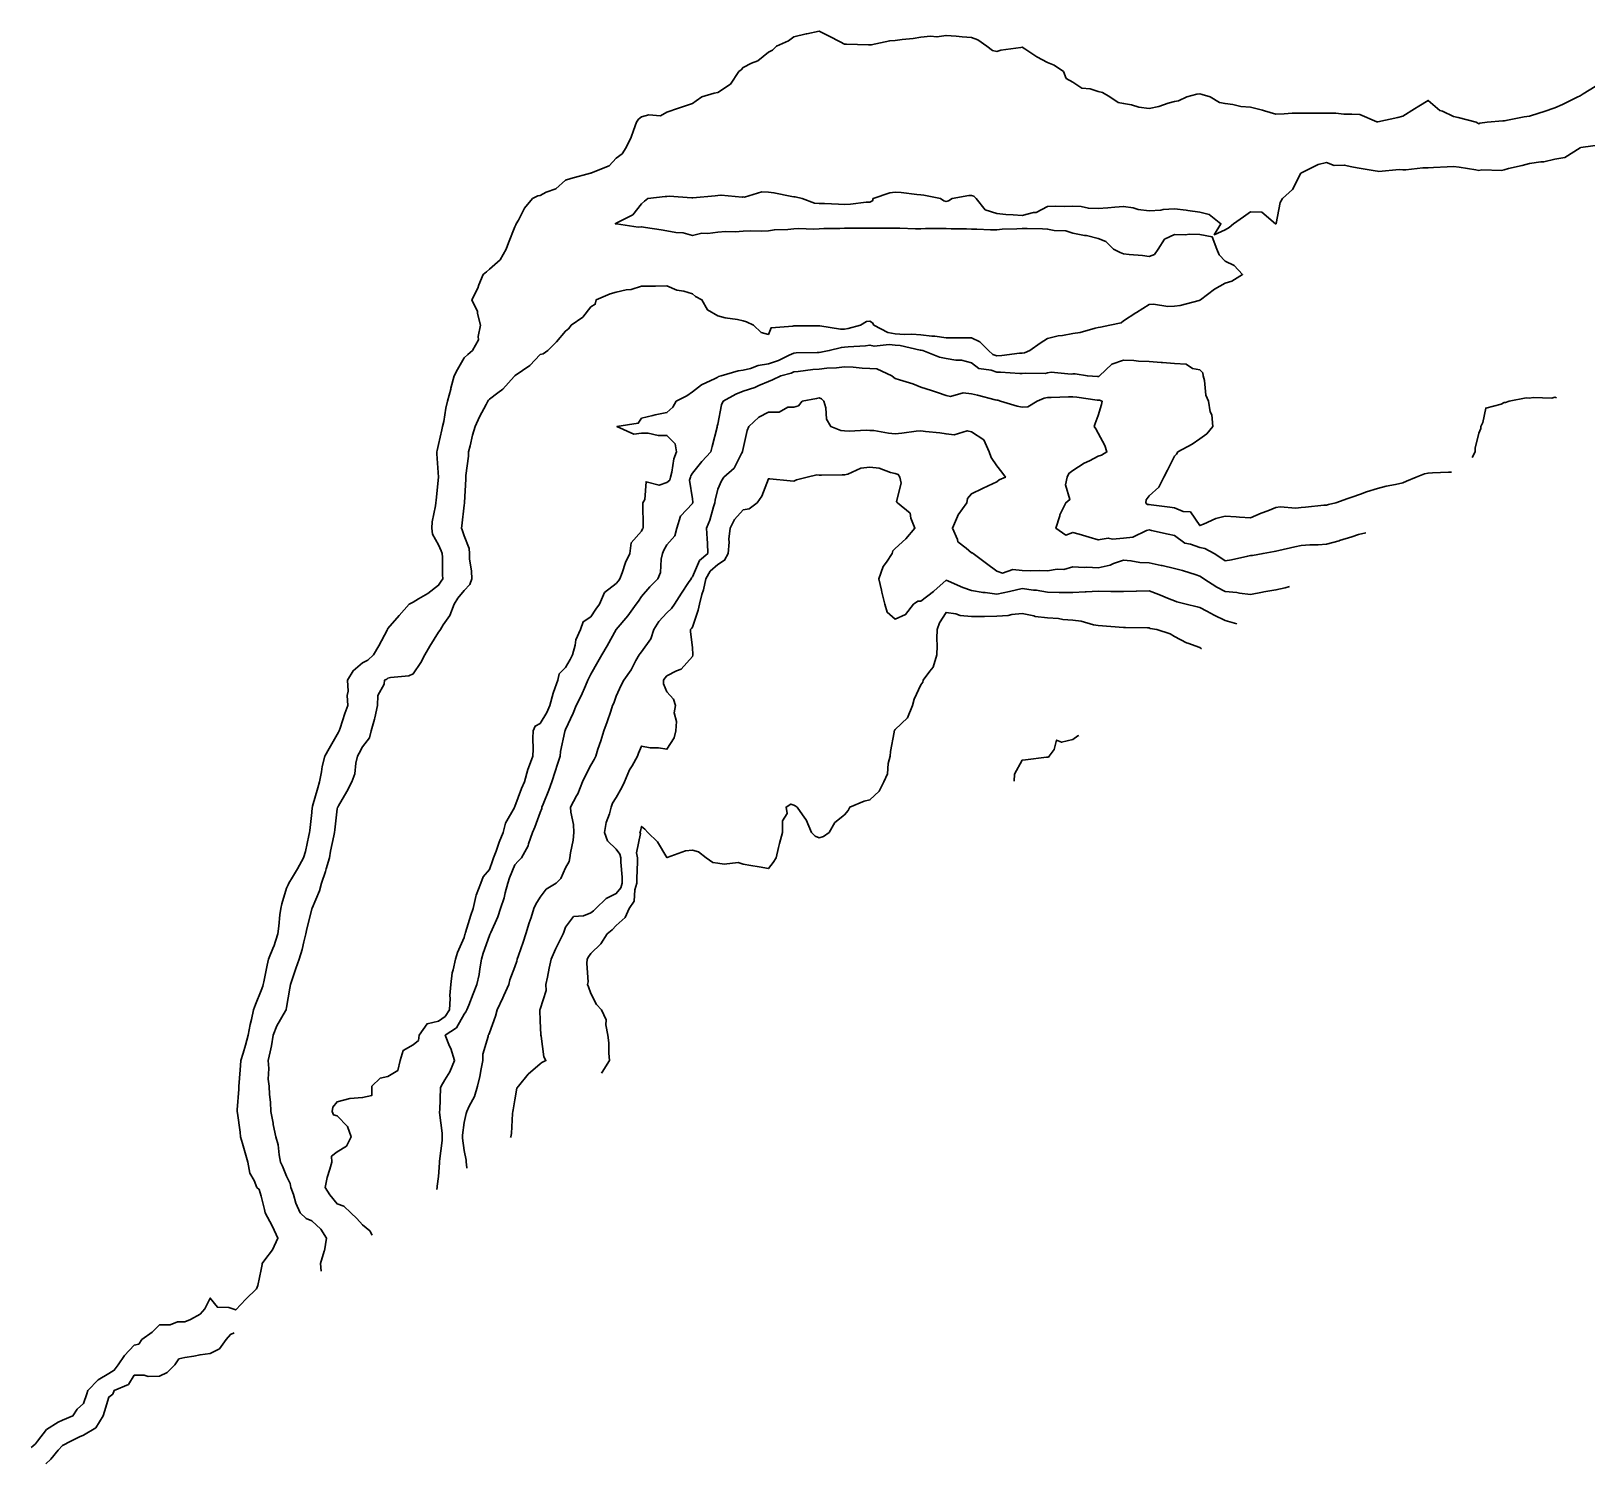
# Model space of a CAD drawing. Header units: inches. Extents: x 864705 to 864824, y 1182389 to 1182480.
# Drawn here: x 864704.6 to 864766, y 1182388.7 to 1182445.2 of the extents above; entities that cross this region are included whole.
import ezdxf

# ---------------------------------------------------------------- set-up
doc = ezdxf.new("R2010")
doc.units = ezdxf.units.IN
doc.header["$MEASUREMENT"] = 0
doc.layers.add('Curvas', color=126, linetype='Continuous', lineweight=30, true_color=0x008f5d)

msp = doc.modelspace()

# ---------------------------------------------------------------- linework, layer by layer
at = {"layer": 'Curvas'}
for points, elevation in [([(864766.301, 1182443.01), (864765.829, 1182442.715), (864765.712, 1182442.642), (864765.683, 1182442.628), (864765.617, 1182442.598), (864765.011, 1182442.3), (864764.712, 1182442.164), (864764.284, 1182442.027), (864764.074, 1182441.96), (864763.712, 1182441.845), (864763.504, 1182441.807), (864762.778, 1182441.664), (864762.712, 1182441.652), (864762.661, 1182441.65), (864762.04, 1182441.598), (864761.748, 1182441.563), (864761.712, 1182441.54), (864761.672, 1182441.558), (864761.603, 1182441.598), (864760.896, 1182441.782), (864760.712, 1182441.83), (864760.276, 1182442.035), (864760.18, 1182442.066), (864759.712, 1182442.458), (864759.341, 1182442.228), (864759.182, 1182442.129), (864758.712, 1182441.833), (864758.522, 1182441.788), (864757.733, 1182441.619), (864757.712, 1182441.615), (864757.695, 1182441.616), (864757.02, 1182441.906), (864756.712, 1182441.916), (864756.39, 1182441.921), (864756.073, 1182441.959), (864755.712, 1182441.963), (864755.349, 1182441.962), (864755.076, 1182441.963), (864754.712, 1182441.961), (864754.35, 1182441.961), (864754.039, 1182441.925), (864753.712, 1182441.924), (864753.258, 1182442.053), (864753.19, 1182442.076), (864752.712, 1182442.19), (864752.336, 1182442.222), (864752.01, 1182442.301), (864751.712, 1182442.335), (864751.496, 1182442.383), (864751.124, 1182442.598), (864750.811, 1182442.697), (864750.712, 1182442.721), (864750.601, 1182442.71), (864750.201, 1182442.598), (864749.869, 1182442.442), (864749.712, 1182442.419), (864749.468, 1182442.355), (864749.096, 1182442.215), (864748.712, 1182442.14), (864748.312, 1182442.198), (864748.027, 1182442.283), (864747.712, 1182442.343), (864747.496, 1182442.382), (864747.171, 1182442.598), (864746.884, 1182442.77), (864746.712, 1182442.81), (864746.398, 1182442.912), (864746.06, 1182442.946), (864745.712, 1182443.173), (864745.44, 1182443.326), (864745.336, 1182443.598), (864744.968, 1182443.854), (864744.712, 1182443.958), (864744.293, 1182444.179), (864743.823, 1182444.488), (864743.712, 1182444.557), (864743.659, 1182444.545), (864742.876, 1182444.435), (864742.712, 1182444.392), (864742.537, 1182444.423), (864742.318, 1182444.598), (864741.959, 1182444.846), (864741.712, 1182444.941), (864741.342, 1182444.969), (864741.112, 1182444.998), (864740.712, 1182445.025), (864740.35, 1182444.961), (864740.103, 1182444.989), (864739.712, 1182444.948), (864739.41, 1182444.901), (864738.977, 1182444.863), (864738.712, 1182444.826), (864738.496, 1182444.814), (864737.765, 1182444.651), (864737.712, 1182444.647), (864737.661, 1182444.65), (864736.791, 1182444.677), (864736.712, 1182444.683), (864736.542, 1182444.769), (864736.101, 1182444.987), (864735.712, 1182445.193), (864735.221, 1182445.089), (864735.196, 1182445.082), (864734.712, 1182444.963), (864734.498, 1182444.813), (864734.033, 1182444.598), (864733.865, 1182444.445), (864733.712, 1182444.358), (864733.287, 1182444.024), (864733.04, 1182443.926), (864732.712, 1182443.761), (864732.642, 1182443.669), (864732.54, 1182443.598), (864732.21, 1182443.101), (864731.712, 1182442.769), (864731.569, 1182442.742), (864731.088, 1182442.598), (864730.864, 1182442.447), (864730.712, 1182442.343), (864730.318, 1182442.204), (864730.161, 1182442.15), (864729.712, 1182441.991), (864729.459, 1182441.851), (864729, 1182441.887), (864728.712, 1182441.819), (864728.592, 1182441.719), (864728.517, 1182441.598), (864728.391, 1182441.277), (864728.302, 1182441.009), (864728.105, 1182440.598), (864727.951, 1182440.36), (864727.712, 1182440.188), (864727.434, 1182439.877), (864726.738, 1182439.598), (864726.719, 1182439.591), (864726.712, 1182439.589), (864726.7, 1182439.586), (864725.929, 1182439.382), (864725.712, 1182439.321), (864725.335, 1182438.976), (864724.952, 1182438.838), (864724.712, 1182438.717), (864724.619, 1182438.692), (864724.412, 1182438.598), (864724.101, 1182438.21), (864723.855, 1182437.741), (864723.771, 1182437.598), (864723.758, 1182437.553), (864723.712, 1182437.479), (864723.469, 1182436.841), (864723.377, 1182436.598), (864723.134, 1182436.177), (864722.712, 1182435.811), (864722.604, 1182435.707), (864722.464, 1182435.598), (864722.295, 1182435.182), (864722.253, 1182435.058), (864722.025, 1182434.598), (864722.246, 1182434.132), (864722.249, 1182434.062), (864722.367, 1182433.598), (864722.27, 1182433.156), (864722.288, 1182433.023), (864722.041, 1182432.598), (864721.868, 1182432.443), (864721.712, 1182432.315), (864721.461, 1182431.849), (864721.322, 1182431.598), (864721.198, 1182431.113), (864721.188, 1182431.074), (864721.064, 1182430.598), (864720.991, 1182430.319), (864720.913, 1182429.799), (864720.869, 1182429.598), (864720.843, 1182429.468), (864720.712, 1182428.888), (864720.654, 1182428.657), (864720.639, 1182428.598), (864720.64, 1182428.526), (864720.712, 1182427.598), (864720.609, 1182426.702), (864720.602, 1182426.598), (864720.593, 1182426.479), (864720.463, 1182425.848), (864720.449, 1182425.598), (864720.474, 1182425.36), (864720.712, 1182424.943), (864720.816, 1182424.702), (864720.851, 1182424.598), (864720.864, 1182424.447), (864720.865, 1182423.752), (864720.881, 1182423.598), (864720.807, 1182423.504), (864720.712, 1182423.343), (864720.286, 1182423.024), (864719.917, 1182422.803), (864719.712, 1182422.674), (864719.657, 1182422.653), (864719.556, 1182422.598), (864719.159, 1182422.152), (864718.712, 1182421.643), (864718.701, 1182421.609), (864718.698, 1182421.598), (864718.679, 1182421.566), (864718.351, 1182420.96), (864718.139, 1182420.598), (864717.92, 1182420.391), (864717.712, 1182420.279), (864717.341, 1182419.97), (864717.126, 1182419.598), (864717.142, 1182419.168), (864717.112, 1182418.998), (864717.137, 1182418.598), (864717.019, 1182418.291), (864716.828, 1182417.714), (864716.787, 1182417.598), (864716.762, 1182417.549), (864716.712, 1182417.464), (864716.399, 1182416.912), (864716.222, 1182416.598), (864716.118, 1182416.192), (864716.098, 1182415.984), (864716.021, 1182415.598), (864715.954, 1182415.357), (864715.744, 1182414.63), (864715.735, 1182414.598), (864715.733, 1182414.578), (864715.712, 1182414.382), (864715.637, 1182413.674), (864715.625, 1182413.598), (864715.591, 1182413.477), (864715.462, 1182412.849), (864715.379, 1182412.598), (864715.151, 1182412.16), (864714.949, 1182411.835), (864714.809, 1182411.598), (864714.776, 1182411.535), (864714.712, 1182411.395), (864714.533, 1182410.778), (864714.491, 1182410.598), (864714.458, 1182410.344), (864714.415, 1182409.896), (864714.372, 1182409.598), (864714.21, 1182409.101), (864714.205, 1182409.091), (864714.007, 1182408.598), (864713.947, 1182408.363), (864713.82, 1182407.706), (864713.795, 1182407.598), (864713.779, 1182407.532), (864713.712, 1182407.362), (864713.497, 1182406.814), (864713.415, 1182406.598), (864713.337, 1182406.223), (864713.282, 1182406.028), (864713.207, 1182405.598), (864713.103, 1182405.208), (864713.001, 1182404.887), (864712.918, 1182404.598), (864712.904, 1182404.407), (864712.848, 1182403.734), (864712.838, 1182403.598), (864712.838, 1182403.473), (864712.776, 1182402.662), (864712.776, 1182402.598), (864712.784, 1182402.527), (864712.886, 1182401.772), (864712.903, 1182401.598), (864712.981, 1182401.33), (864713.08, 1182400.966), (864713.192, 1182400.598), (864713.274, 1182400.16), (864713.444, 1182399.867), (864713.544, 1182399.598), (864713.634, 1182399.521), (864713.712, 1182399.257), (864713.845, 1182398.731), (864713.878, 1182398.598), (864714.061, 1182398.25), (864714.169, 1182398.055), (864714.376, 1182397.598), (864714.17, 1182397.141), (864713.856, 1182396.742), (864713.752, 1182396.598), (864713.755, 1182396.556), (864713.712, 1182396.362), (864713.58, 1182395.73), (864713.537, 1182395.598), (864713.116, 1182395.195), (864712.712, 1182394.768), (864712.443, 1182394.867), (864711.99, 1182394.876), (864711.712, 1182395.237), (864711.5, 1182394.81), (864711.308, 1182394.598), (864710.926, 1182394.385), (864710.712, 1182394.299), (864710.414, 1182394.3), (864710.129, 1182394.181), (864709.712, 1182394.182), (864709.418, 1182393.893), (864709.009, 1182393.598), (864708.889, 1182393.421), (864708.712, 1182393.378), (864708.334, 1182392.976), (864708.08, 1182392.598), (864707.923, 1182392.388), (864707.712, 1182392.263), (864707.296, 1182392.015), (864706.891, 1182391.598), (864706.849, 1182391.462), (864706.712, 1182391.08), (864706.46, 1182390.851), (864706.296, 1182390.598), (864705.888, 1182390.422), (864705.712, 1182390.34), (864705.258, 1182390.053), (864704.903, 1182389.598), (864704.816, 1182389.495), (864704.712, 1182389.392), (864704.649, 1182389.35)], 2174), ([(864766.591, 1182440.72), (864765.738, 1182440.598), (864765.717, 1182440.594), (864765.712, 1182440.591), (864765.701, 1182440.587), (864765.104, 1182440.207), (864764.712, 1182440.149), (864764.269, 1182440.042), (864764.156, 1182440.042), (864763.712, 1182439.969), (864763.42, 1182439.89), (864762.884, 1182439.771), (864762.712, 1182439.727), (864762.608, 1182439.702), (864761.834, 1182439.72), (864761.712, 1182439.701), (864761.593, 1182439.718), (864760.937, 1182439.823), (864760.712, 1182439.852), (864760.465, 1182439.846), (864759.926, 1182439.812), (864759.712, 1182439.806), (864759.504, 1182439.807), (864758.833, 1182439.719), (864758.712, 1182439.72), (864758.573, 1182439.737), (864757.774, 1182439.66), (864757.712, 1182439.673), (864757.621, 1182439.689), (864756.918, 1182439.804), (864756.712, 1182439.842), (864756.404, 1182439.907), (864756.009, 1182439.895), (864755.712, 1182440.011), (864755.38, 1182439.931), (864754.724, 1182439.61), (864754.712, 1182439.606), (864754.709, 1182439.602), (864754.707, 1182439.598), (864754.699, 1182439.585), (864754.362, 1182438.948), (864753.97, 1182438.598), (864753.881, 1182438.43), (864753.721, 1182437.607), (864753.718, 1182437.598), (864753.715, 1182437.596), (864753.712, 1182437.595), (864753.709, 1182437.595), (864753.703, 1182437.598), (864753.163, 1182438.049), (864752.712, 1182438.064), (864752.439, 1182437.872), (864752.048, 1182437.598), (864751.866, 1182437.444), (864751.712, 1182437.363), (864751.28, 1182437.166), (864751.549, 1182437.598), (864751.081, 1182437.967), (864750.712, 1182438.054), (864750.239, 1182438.125), (864750.182, 1182438.129), (864749.712, 1182438.191), (864749.271, 1182438.158), (864749.175, 1182438.135), (864748.712, 1182438.11), (864748.279, 1182438.165), (864748.093, 1182438.218), (864747.712, 1182438.282), (864747.367, 1182438.253), (864747.086, 1182438.225), (864746.712, 1182438.196), (864746.323, 1182438.209), (864746.039, 1182438.272), (864745.712, 1182438.288), (864745.396, 1182438.283), (864745.027, 1182438.284), (864744.712, 1182438.278), (864744.266, 1182438.045), (864744.154, 1182438.04), (864743.712, 1182437.919), (864743.359, 1182437.952), (864743.073, 1182437.959), (864742.712, 1182437.998), (864742.258, 1182438.145), (864741.893, 1182438.598), (864741.802, 1182438.688), (864741.712, 1182438.717), (864741.605, 1182438.705), (864740.951, 1182438.598), (864740.807, 1182438.504), (864740.712, 1182438.48), (864740.618, 1182438.505), (864740.488, 1182438.598), (864739.832, 1182438.718), (864739.712, 1182438.738), (864739.564, 1182438.747), (864738.945, 1182438.831), (864738.712, 1182438.843), (864738.495, 1182438.816), (864737.845, 1182438.598), (864737.808, 1182438.502), (864737.712, 1182438.449), (864737.557, 1182438.443), (864736.944, 1182438.366), (864736.712, 1182438.359), (864736.479, 1182438.365), (864735.92, 1182438.391), (864735.712, 1182438.397), (864735.526, 1182438.412), (864735.047, 1182438.598), (864734.771, 1182438.657), (864734.712, 1182438.66), (864734.639, 1182438.672), (864733.93, 1182438.816), (864733.712, 1182438.847), (864733.451, 1182438.86), (864732.763, 1182438.649), (864732.712, 1182438.654), (864732.671, 1182438.639), (864731.844, 1182438.73), (864731.712, 1182438.707), (864731.615, 1182438.696), (864730.735, 1182438.621), (864730.712, 1182438.618), (864730.695, 1182438.616), (864729.793, 1182438.679), (864729.712, 1182438.671), (864729.64, 1182438.671), (864728.953, 1182438.598), (864728.826, 1182438.485), (864728.712, 1182438.385), (864728.362, 1182437.949), (864727.762, 1182437.648), (864727.712, 1182437.617), (864727.702, 1182437.609), (864727.673, 1182437.598), (864727.705, 1182437.591), (864727.712, 1182437.589), (864727.721, 1182437.59), (864728.58, 1182437.467), (864728.712, 1182437.477), (864728.861, 1182437.45), (864729.477, 1182437.363), (864729.712, 1182437.315), (864730.062, 1182437.248), (864730.348, 1182437.234), (864730.712, 1182437.136), (864731.09, 1182437.221), (864731.325, 1182437.211), (864731.712, 1182437.267), (864732.019, 1182437.292), (864732.398, 1182437.284), (864732.712, 1182437.306), (864732.994, 1182437.317), (864733.424, 1182437.31), (864733.712, 1182437.32), (864733.95, 1182437.361), (864734.482, 1182437.368), (864734.712, 1182437.398), (864734.901, 1182437.409), (864735.499, 1182437.386), (864735.712, 1182437.396), (864735.901, 1182437.41), (864736.525, 1182437.411), (864736.712, 1182437.423), (864736.891, 1182437.42), (864737.541, 1182437.427), (864737.712, 1182437.424), (864737.89, 1182437.421), (864738.538, 1182437.424), (864738.712, 1182437.421), (864738.889, 1182437.422), (864739.512, 1182437.398), (864739.712, 1182437.399), (864739.903, 1182437.408), (864740.52, 1182437.406), (864740.712, 1182437.414), (864740.911, 1182437.4), (864741.513, 1182437.399), (864741.712, 1182437.382), (864741.927, 1182437.383), (864742.467, 1182437.353), (864742.712, 1182437.355), (864742.927, 1182437.384), (864743.507, 1182437.393), (864743.712, 1182437.415), (864743.903, 1182437.407), (864744.509, 1182437.395), (864744.712, 1182437.387), (864744.979, 1182437.331), (864745.438, 1182437.324), (864745.712, 1182437.231), (864746.171, 1182437.139), (864746.246, 1182437.132), (864746.712, 1182437.013), (864747.014, 1182436.901), (864747.314, 1182436.598), (864747.579, 1182436.465), (864747.712, 1182436.408), (864747.926, 1182436.384), (864748.453, 1182436.339), (864748.712, 1182436.308), (864748.927, 1182436.384), (864749.068, 1182436.598), (864749.325, 1182436.985), (864749.712, 1182437.177), (864750.148, 1182437.162), (864750.301, 1182437.187), (864750.712, 1182437.167), (864751.201, 1182437.087), (864751.387, 1182436.598), (864751.48, 1182436.366), (864751.712, 1182436.12), (864752.063, 1182435.949), (864752.4, 1182435.598), (864751.973, 1182435.338), (864751.712, 1182435.257), (864751.288, 1182435.023), (864750.74, 1182434.598), (864750.727, 1182434.584), (864750.712, 1182434.579), (864750.688, 1182434.575), (864749.937, 1182434.374), (864749.712, 1182434.343), (864749.453, 1182434.339), (864748.891, 1182434.42), (864748.712, 1182434.415), (864748.216, 1182434.095), (864748.196, 1182434.082), (864747.712, 1182433.766), (864747.617, 1182433.694), (864747.173, 1182433.598), (864746.796, 1182433.515), (864746.712, 1182433.504), (864746.595, 1182433.481), (864746.002, 1182433.309), (864745.712, 1182433.265), (864745.301, 1182433.187), (864745.134, 1182433.177), (864744.712, 1182433.067), (864744.428, 1182432.883), (864744.011, 1182432.598), (864743.799, 1182432.512), (864743.712, 1182432.498), (864743.608, 1182432.494), (864742.913, 1182432.398), (864742.712, 1182432.392), (864742.561, 1182432.447), (864742.384, 1182432.598), (864742.05, 1182432.936), (864741.712, 1182433.093), (864741.216, 1182433.095), (864741.209, 1182433.095), (864740.712, 1182433.097), (864740.275, 1182433.161), (864740.147, 1182433.164), (864739.712, 1182433.215), (864739.362, 1182433.248), (864739.079, 1182433.232), (864738.712, 1182433.258), (864738.417, 1182433.303), (864737.86, 1182433.598), (864737.807, 1182433.693), (864737.712, 1182433.762), (864737.571, 1182433.74), (864737.339, 1182433.598), (864736.849, 1182433.462), (864736.712, 1182433.442), (864736.55, 1182433.436), (864735.74, 1182433.57), (864735.712, 1182433.569), (864735.682, 1182433.568), (864734.735, 1182433.576), (864734.712, 1182433.576), (864734.67, 1182433.557), (864733.814, 1182433.497), (864733.712, 1182433.23), (864733.423, 1182433.309), (864733.118, 1182433.598), (864732.848, 1182433.734), (864732.712, 1182433.775), (864732.487, 1182433.824), (864732.002, 1182433.888), (864731.712, 1182433.966), (864731.314, 1182434.2), (864731.09, 1182434.598), (864730.84, 1182434.726), (864730.712, 1182434.835), (864730.376, 1182434.935), (864730.098, 1182434.984), (864729.712, 1182435.146), (864729.254, 1182435.14), (864729.174, 1182435.136), (864728.712, 1182435.131), (864728.307, 1182435.004), (864728.1, 1182434.986), (864727.712, 1182434.9), (864727.475, 1182434.836), (864726.927, 1182434.598), (864726.888, 1182434.423), (864726.712, 1182434.324), (864726.391, 1182433.919), (864725.936, 1182433.598), (864725.845, 1182433.465), (864725.712, 1182433.366), (864725.364, 1182432.946), (864725.021, 1182432.598), (864724.838, 1182432.473), (864724.712, 1182432.435), (864724.301, 1182432.01), (864723.728, 1182431.614), (864723.712, 1182431.602), (864723.711, 1182431.6), (864723.71, 1182431.598), (864723.685, 1182431.571), (864723.238, 1182431.073), (864723.05, 1182430.936), (864722.712, 1182430.677), (864722.673, 1182430.638), (864722.652, 1182430.598), (864722.588, 1182430.474), (864722.322, 1182429.989), (864722.148, 1182429.598), (864722.051, 1182429.259), (864721.957, 1182428.843), (864721.893, 1182428.598), (864721.883, 1182428.428), (864721.786, 1182427.672), (864721.781, 1182427.598), (864721.779, 1182427.531), (864721.726, 1182426.612), (864721.726, 1182426.598), (864721.725, 1182426.585), (864721.712, 1182426.507), (864721.629, 1182425.682), (864721.616, 1182425.598), (864721.643, 1182425.529), (864721.712, 1182425.29), (864721.912, 1182424.798), (864721.93, 1182424.598), (864721.933, 1182424.378), (864722.011, 1182423.897), (864722.014, 1182423.598), (864721.938, 1182423.373), (864721.712, 1182423.131), (864721.474, 1182422.837), (864721.324, 1182422.598), (864721.155, 1182422.156), (864720.891, 1182421.777), (864720.783, 1182421.598), (864720.758, 1182421.553), (864720.712, 1182421.489), (864720.371, 1182420.939), (864720.167, 1182420.598), (864720.01, 1182420.3), (864719.712, 1182419.844), (864719.536, 1182419.775), (864718.815, 1182419.701), (864718.712, 1182419.675), (864718.673, 1182419.638), (864718.578, 1182419.598), (864718.56, 1182419.446), (864718.317, 1182418.993), (864718.301, 1182418.598), (864718.198, 1182418.113), (864718.18, 1182418.066), (864718.049, 1182417.598), (864717.982, 1182417.329), (864717.712, 1182416.978), (864717.585, 1182416.725), (864717.514, 1182416.598), (864717.448, 1182416.334), (864717.408, 1182415.902), (864717.292, 1182415.598), (864717.096, 1182415.215), (864716.759, 1182414.645), (864716.733, 1182414.598), (864716.727, 1182414.584), (864716.712, 1182414.523), (864716.616, 1182413.695), (864716.605, 1182413.598), (864716.58, 1182413.466), (864716.456, 1182412.855), (864716.409, 1182412.598), (864716.277, 1182412.163), (864716.249, 1182412.062), (864716.098, 1182411.598), (864716.014, 1182411.297), (864715.724, 1182410.61), (864715.72, 1182410.598), (864715.719, 1182410.592), (864715.712, 1182410.567), (864715.518, 1182409.792), (864715.483, 1182409.598), (864715.4, 1182409.286), (864715.329, 1182408.982), (864715.218, 1182408.598), (864715.086, 1182408.225), (864714.95, 1182407.836), (864714.867, 1182407.598), (864714.848, 1182407.462), (864714.712, 1182406.691), (864714.7, 1182406.611), (864714.696, 1182406.598), (864714.68, 1182406.566), (864714.34, 1182405.971), (864714.195, 1182405.598), (864714.125, 1182405.186), (864714.065, 1182404.951), (864713.996, 1182404.598), (864714.025, 1182404.286), (864713.988, 1182403.874), (864714.027, 1182403.598), (864714.045, 1182403.266), (864714.081, 1182402.967), (864714.098, 1182402.598), (864714.184, 1182402.127), (864714.189, 1182402.075), (864714.297, 1182401.598), (864714.392, 1182401.279), (864714.422, 1182400.889), (864714.483, 1182400.598), (864714.554, 1182400.44), (864714.712, 1182400.042), (864714.866, 1182399.752), (864714.892, 1182399.598), (864714.991, 1182399.32), (864715.089, 1182398.975), (864715.255, 1182398.598), (864715.486, 1182398.372), (864715.712, 1182398.283), (864716.073, 1182397.959), (864716.288, 1182397.598), (864716.207, 1182397.104), (864716.195, 1182397.081), (864716.052, 1182396.598), (864716.088, 1182396.294)], 2173), ([(864760.634, 1182427.804), (864760.513, 1182427.798), (864759.888, 1182427.774), (864759.712, 1182427.765), (864759.576, 1182427.734), (864759.242, 1182427.598), (864758.862, 1182427.449), (864758.712, 1182427.377), (864758.424, 1182427.31), (864758.063, 1182427.247), (864757.712, 1182427.153), (864757.287, 1182427.024), (864757.045, 1182426.931), (864756.712, 1182426.817), (864756.542, 1182426.769), (864756.078, 1182426.598), (864755.784, 1182426.527), (864755.712, 1182426.507), (864755.609, 1182426.495), (864754.886, 1182426.425), (864754.712, 1182426.403), (864754.498, 1182426.384), (864753.882, 1182426.429), (864753.712, 1182426.408), (864753.396, 1182426.282), (864753.128, 1182426.183), (864752.712, 1182426.002), (864752.282, 1182426.028), (864752.148, 1182426.034), (864751.712, 1182426.062), (864751.341, 1182425.969), (864750.862, 1182425.748), (864750.712, 1182425.695), (864750.345, 1182426.232), (864750.059, 1182426.252), (864749.712, 1182426.392), (864749.532, 1182426.418), (864748.794, 1182426.517), (864748.712, 1182426.528), (864748.645, 1182426.531), (864748.589, 1182426.598), (864748.605, 1182426.706), (864748.712, 1182426.872), (864749.098, 1182427.212), (864749.296, 1182427.598), (864749.437, 1182427.874), (864749.712, 1182428.432), (864749.795, 1182428.516), (864749.849, 1182428.598), (864750.41, 1182428.901), (864750.712, 1182429.12), (864750.996, 1182429.315), (864751.222, 1182429.598), (864751.182, 1182430.068), (864751.126, 1182430.184), (864751.051, 1182430.598), (864750.947, 1182430.833), (864750.899, 1182431.412), (864750.849, 1182431.598), (864750.829, 1182431.716), (864750.712, 1182431.839), (864750.422, 1182431.889), (864750.178, 1182432.064), (864749.712, 1182432.08), (864749.244, 1182432.13), (864749.186, 1182432.124), (864748.712, 1182432.159), (864748.294, 1182432.18), (864748.11, 1182432.2), (864747.712, 1182432.223), (864747.252, 1182432.059), (864746.764, 1182431.598), (864746.737, 1182431.574), (864746.712, 1182431.57), (864746.687, 1182431.573), (864746.284, 1182431.598), (864745.797, 1182431.683), (864745.712, 1182431.685), (864745.643, 1182431.668), (864744.853, 1182431.739), (864744.712, 1182431.719), (864744.616, 1182431.695), (864743.825, 1182431.711), (864743.712, 1182431.693), (864743.621, 1182431.69), (864742.858, 1182431.744), (864742.712, 1182431.739), (864742.491, 1182431.82), (864742, 1182431.886), (864741.712, 1182432.108), (864741.327, 1182432.213), (864741.093, 1182432.218), (864740.712, 1182432.288), (864740.456, 1182432.342), (864739.795, 1182432.598), (864739.728, 1182432.614), (864739.712, 1182432.616), (864739.692, 1182432.618), (864738.903, 1182432.79), (864738.712, 1182432.803), (864738.471, 1182432.84), (864737.878, 1182432.764), (864737.712, 1182432.814), (864737.531, 1182432.78), (864736.86, 1182432.747), (864736.712, 1182432.725), (864736.59, 1182432.72), (864736.107, 1182432.598), (864735.78, 1182432.53), (864735.712, 1182432.523), (864735.631, 1182432.517), (864734.81, 1182432.501), (864734.712, 1182432.493), (864734.526, 1182432.412), (864734.107, 1182432.203), (864733.712, 1182432.067), (864733.309, 1182432.002), (864733, 1182431.887), (864732.712, 1182431.819), (864732.518, 1182431.793), (864731.85, 1182431.598), (864731.743, 1182431.568), (864731.712, 1182431.553), (864731.613, 1182431.499), (864731.068, 1182431.243), (864730.712, 1182430.967), (864730.498, 1182430.813), (864730.071, 1182430.598), (864729.948, 1182430.363), (864729.712, 1182430.154), (864729.243, 1182430.068), (864729.151, 1182430.037), (864728.712, 1182429.933), (864728.578, 1182429.733), (864727.737, 1182429.598), (864728.408, 1182429.294), (864728.712, 1182429.339), (864728.97, 1182429.341), (864729.364, 1182429.25), (864729.712, 1182429.252), (864730.034, 1182428.92), (864730.091, 1182428.598), (864729.977, 1182428.334), (864729.91, 1182427.797), (864729.855, 1182427.598), (864729.821, 1182427.489), (864729.712, 1182427.397), (864729.401, 1182427.287), (864728.888, 1182427.423), (864728.838, 1182426.724), (864728.761, 1182426.598), (864728.762, 1182426.549), (864728.767, 1182425.653), (864728.768, 1182425.598), (864728.749, 1182425.562), (864728.712, 1182425.47), (864728.301, 1182425.01), (864728.253, 1182424.598), (864728.072, 1182424.239), (864727.942, 1182423.828), (864727.852, 1182423.598), (864727.796, 1182423.515), (864727.712, 1182423.413), (864727.256, 1182423.054), (864727.053, 1182422.598), (864726.912, 1182422.399), (864726.712, 1182422.104), (864726.409, 1182421.902), (864726.303, 1182421.598), (864726.125, 1182421.186), (864726.097, 1182420.983), (864725.987, 1182420.598), (864725.896, 1182420.415), (864725.712, 1182420.094), (864725.465, 1182419.846), (864725.413, 1182419.598), (864725.244, 1182419.13), (864725.224, 1182419.087), (864725.091, 1182418.598), (864724.981, 1182418.33), (864724.712, 1182417.897), (864724.52, 1182417.791), (864724.441, 1182417.598), (864724.43, 1182417.317), (864724.436, 1182416.875), (864724.425, 1182416.598), (864724.255, 1182416.141), (864724.227, 1182416.083), (864724.1, 1182415.598), (864723.982, 1182415.328), (864723.712, 1182414.613), (864723.705, 1182414.605), (864723.703, 1182414.598), (864723.697, 1182414.583), (864723.343, 1182413.968), (864723.26, 1182413.598), (864723.101, 1182413.21), (864722.975, 1182412.861), (864722.874, 1182412.598), (864722.83, 1182412.481), (864722.712, 1182412.137), (864722.469, 1182411.842), (864722.378, 1182411.598), (864722.186, 1182411.125), (864722.183, 1182411.069), (864722.067, 1182410.598), (864721.977, 1182410.333), (864721.77, 1182409.656), (864721.752, 1182409.598), (864721.742, 1182409.569), (864721.712, 1182409.46), (864721.452, 1182408.859), (864721.374, 1182408.598), (864721.29, 1182408.176), (864721.25, 1182408.06), (864721.186, 1182407.598), (864721.148, 1182407.163), (864721.162, 1182407.048), (864721.136, 1182406.598), (864720.966, 1182406.345), (864720.712, 1182406.152), (864720.255, 1182406.056), (864719.939, 1182405.598), (864719.913, 1182405.397), (864719.712, 1182405.221), (864719.316, 1182404.995), (864719.191, 1182404.598), (864719.101, 1182404.209), (864718.712, 1182403.974), (864718.406, 1182403.904), (864718.081, 1182403.598), (864718.084, 1182403.227), (864717.712, 1182403.14), (864717.213, 1182403.099), (864717.211, 1182403.1), (864716.712, 1182402.98), (864716.545, 1182402.766), (864716.516, 1182402.598), (864716.569, 1182402.455), (864716.712, 1182402.426), (864717.119, 1182402.005), (864717.258, 1182401.598), (864717.083, 1182401.228), (864716.712, 1182401.003), (864716.485, 1182400.826), (864716.498, 1182400.598), (864716.427, 1182400.313), (864716.316, 1182399.995), (864716.24, 1182399.598), (864716.418, 1182399.304), (864716.712, 1182398.95), (864716.977, 1182398.864), (864717.251, 1182398.598), (864717.485, 1182398.371), (864717.712, 1182398.125), (864718.001, 1182397.887), (864718.097, 1182397.715)], 2172), ([(864757.257, 1182425.415), (864756.972, 1182425.339), (864756.712, 1182425.255), (864756.216, 1182425.102), (864756.211, 1182425.1), (864755.712, 1182424.962), (864755.377, 1182424.934), (864755.047, 1182424.933), (864754.712, 1182424.909), (864754.458, 1182424.853), (864753.823, 1182424.709), (864753.712, 1182424.684), (864753.642, 1182424.669), (864753.208, 1182424.598), (864752.789, 1182424.522), (864752.712, 1182424.51), (864752.606, 1182424.492), (864751.962, 1182424.348), (864751.712, 1182424.312), (864751.542, 1182424.428), (864751.278, 1182424.598), (864750.911, 1182424.797), (864750.712, 1182424.825), (864750.346, 1182424.965), (864750.122, 1182425.008), (864749.712, 1182425.302), (864749.469, 1182425.355), (864748.809, 1182425.502), (864748.712, 1182425.523), (864748.615, 1182425.501), (864748.074, 1182425.237), (864747.712, 1182425.196), (864747.274, 1182425.16), (864747.106, 1182425.205), (864746.712, 1182425.132), (864746.356, 1182425.242), (864745.955, 1182425.356), (864745.712, 1182425.428), (864745.436, 1182425.322), (864745.037, 1182425.598), (864745.191, 1182426.077), (864745.198, 1182426.113), (864745.429, 1182426.598), (864745.592, 1182426.719), (864745.42, 1182427.306), (864745.49, 1182427.598), (864745.557, 1182427.754), (864745.712, 1182427.872), (864746.16, 1182428.151), (864746.363, 1182428.249), (864746.712, 1182428.432), (864746.838, 1182428.473), (864747.054, 1182428.598), (864746.971, 1182428.857), (864746.712, 1182429.343), (864746.621, 1182429.507), (864746.551, 1182429.598), (864746.584, 1182429.727), (864746.712, 1182430.038), (864746.845, 1182430.466), (864746.862, 1182430.598), (864746.758, 1182430.644), (864746.712, 1182430.638), (864746.668, 1182430.642), (864745.869, 1182430.755), (864745.712, 1182430.771), (864745.539, 1182430.772), (864744.861, 1182430.747), (864744.712, 1182430.748), (864744.585, 1182430.726), (864744.3, 1182430.598), (864743.933, 1182430.377), (864743.712, 1182430.366), (864743.521, 1182430.408), (864742.86, 1182430.598), (864742.751, 1182430.637), (864742.712, 1182430.646), (864742.651, 1182430.66), (864741.957, 1182430.843), (864741.712, 1182430.894), (864741.383, 1182430.928), (864740.893, 1182430.779), (864740.712, 1182430.828), (864740.373, 1182430.938), (864740.137, 1182431.023), (864739.712, 1182431.148), (864739.401, 1182431.287), (864738.875, 1182431.436), (864738.712, 1182431.494), (864738.649, 1182431.535), (864738.579, 1182431.598), (864737.988, 1182431.874), (864737.712, 1182431.894), (864737.407, 1182431.904), (864737.056, 1182431.942), (864736.712, 1182431.951), (864736.4, 1182431.911), (864736.014, 1182431.9), (864735.712, 1182431.868), (864735.462, 1182431.849), (864734.881, 1182431.767), (864734.712, 1182431.753), (864734.604, 1182431.706), (864734.204, 1182431.598), (864733.875, 1182431.436), (864733.712, 1182431.377), (864733.327, 1182431.213), (864733.175, 1182431.136), (864732.712, 1182430.989), (864732.427, 1182430.883), (864731.923, 1182430.598), (864731.856, 1182430.454), (864731.712, 1182429.698), (864731.695, 1182429.616), (864731.692, 1182429.598), (864731.685, 1182429.571), (864731.496, 1182428.815), (864731.438, 1182428.598), (864731.083, 1182428.228), (864730.712, 1182427.768), (864730.652, 1182427.659), (864730.635, 1182427.598), (864730.601, 1182427.487), (864730.712, 1182426.753), (864730.729, 1182426.615), (864730.728, 1182426.598), (864730.724, 1182426.587), (864730.712, 1182426.562), (864730.242, 1182426.068), (864730.103, 1182425.598), (864730.017, 1182425.294), (864729.712, 1182424.936), (864729.589, 1182424.721), (864729.534, 1182424.598), (864729.479, 1182424.365), (864729.461, 1182423.85), (864729.358, 1182423.598), (864729.032, 1182423.279), (864728.712, 1182422.896), (864728.595, 1182422.716), (864728.501, 1182422.598), (864728.174, 1182422.136), (864727.712, 1182421.598), (864727.353, 1182420.958), (864727.147, 1182420.598), (864726.989, 1182420.322), (864726.712, 1182419.837), (864726.636, 1182419.675), (864726.594, 1182419.598), (864726.496, 1182419.382), (864726.33, 1182418.98), (864726.127, 1182418.598), (864726.012, 1182418.299), (864725.712, 1182417.652), (864725.699, 1182417.612), (864725.692, 1182417.598), (864725.689, 1182417.575), (864725.517, 1182416.793), (864725.499, 1182416.598), (864725.399, 1182416.285), (864725.311, 1182416), (864725.179, 1182415.598), (864725.05, 1182415.26), (864724.826, 1182414.712), (864724.781, 1182414.598), (864724.775, 1182414.536), (864724.712, 1182414.381), (864724.507, 1182413.804), (864724.41, 1182413.598), (864724.258, 1182413.144), (864724.245, 1182413.066), (864723.974, 1182412.598), (864723.846, 1182412.464), (864723.712, 1182412.318), (864723.507, 1182411.804), (864723.434, 1182411.598), (864723.331, 1182411.217), (864723.296, 1182411.015), (864723.149, 1182410.598), (864723.043, 1182410.268), (864722.766, 1182409.652), (864722.745, 1182409.598), (864722.735, 1182409.576), (864722.712, 1182409.536), (864722.47, 1182408.84), (864722.398, 1182408.598), (864722.33, 1182408.216), (864722.312, 1182407.998), (864722.223, 1182407.598), (864722.079, 1182407.232), (864721.904, 1182406.79), (864721.828, 1182406.598), (864721.789, 1182406.522), (864721.712, 1182406.437), (864721.416, 1182405.895), (864720.972, 1182405.598), (864721.145, 1182405.166), (864721.188, 1182405.074), (864721.34, 1182404.598), (864721.156, 1182404.154), (864720.954, 1182403.84), (864720.815, 1182403.598), (864720.79, 1182403.52), (864720.762, 1182402.648), (864720.752, 1182402.598), (864720.752, 1182402.558), (864720.856, 1182401.742), (864720.857, 1182401.598), (864720.856, 1182401.455), (864720.745, 1182400.631), (864720.744, 1182400.598), (864720.744, 1182400.566), (864720.712, 1182400.024), (864720.659, 1182399.652), (864720.651, 1182399.598), (864720.646, 1182399.532), (864720.64, 1182399.514)], 2171), ([(864754.254, 1182423.291), (864754.075, 1182423.236), (864753.712, 1182423.159), (864753.232, 1182423.079), (864753.181, 1182423.067), (864752.712, 1182422.982), (864752.284, 1182423.026), (864752.17, 1182423.056), (864751.712, 1182423.09), (864751.386, 1182423.272), (864750.868, 1182423.598), (864750.776, 1182423.662), (864750.712, 1182423.704), (864750.564, 1182423.747), (864750.034, 1182423.92), (864749.712, 1182424.005), (864749.231, 1182424.117), (864749.187, 1182424.124), (864748.712, 1182424.221), (864748.354, 1182424.24), (864747.998, 1182424.312), (864747.712, 1182424.332), (864747.312, 1182424.198), (864747.178, 1182424.133), (864746.712, 1182424.035), (864746.256, 1182424.054), (864746.16, 1182424.046), (864745.712, 1182424.071), (864745.349, 1182423.962), (864745.092, 1182423.979), (864744.712, 1182423.914), (864744.39, 1182423.92), (864744.031, 1182423.917), (864743.712, 1182423.923), (864743.349, 1182423.962), (864742.936, 1182423.822), (864742.712, 1182423.895), (864742.31, 1182424.196), (864741.785, 1182424.598), (864741.737, 1182424.623), (864741.712, 1182424.627), (864741.501, 1182424.81), (864741.172, 1182425.059), (864741.158, 1182425.153), (864740.964, 1182425.598), (864741.168, 1182426.054), (864741.189, 1182426.122), (864741.532, 1182426.598), (864741.553, 1182426.757), (864741.712, 1182426.948), (864742.149, 1182427.162), (864742.378, 1182427.264), (864742.712, 1182427.418), (864742.81, 1182427.5), (864743.054, 1182427.598), (864742.914, 1182427.8), (864742.712, 1182428.052), (864742.489, 1182428.375), (864742.412, 1182428.598), (864742.196, 1182429.082), (864741.712, 1182429.389), (864741.548, 1182429.434), (864741.036, 1182429.275), (864740.712, 1182429.308), (864740.463, 1182429.35), (864739.901, 1182429.409), (864739.712, 1182429.438), (864739.533, 1182429.419), (864738.967, 1182429.344), (864738.712, 1182429.318), (864738.448, 1182429.334), (864737.871, 1182429.439), (864737.712, 1182429.451), (864737.569, 1182429.455), (864736.889, 1182429.421), (864736.712, 1182429.425), (864736.565, 1182429.451), (864736.165, 1182429.598), (864736.005, 1182429.891), (864735.97, 1182430.341), (864735.895, 1182430.598), (864735.809, 1182430.695), (864735.712, 1182430.727), (864735.609, 1182430.702), (864735.043, 1182430.598), (864734.896, 1182430.415), (864734.712, 1182430.361), (864734.479, 1182430.365), (864734.14, 1182430.171), (864733.712, 1182430.173), (864733.339, 1182429.971), (864732.937, 1182429.598), (864732.87, 1182429.441), (864732.712, 1182428.735), (864732.694, 1182428.617), (864732.691, 1182428.598), (864732.655, 1182428.541), (864732.355, 1182427.955), (864731.958, 1182427.598), (864731.857, 1182427.454), (864731.712, 1182427.127), (864731.606, 1182426.704), (864731.601, 1182426.598), (864731.543, 1182426.429), (864731.401, 1182425.91), (864731.271, 1182425.598), (864731.291, 1182425.177), (864731.304, 1182425.007), (864731.325, 1182424.598), (864730.995, 1182424.315), (864730.712, 1182423.673), (864730.675, 1182423.636), (864730.661, 1182423.598), (864730.564, 1182423.45), (864730.286, 1182423.025), (864730.002, 1182422.598), (864729.885, 1182422.426), (864729.712, 1182422.254), (864729.395, 1182421.916), (864729.198, 1182421.598), (864729.078, 1182421.232), (864728.712, 1182420.719), (864728.657, 1182420.654), (864728.618, 1182420.598), (864728.49, 1182420.376), (864728.297, 1182420.014), (864728.011, 1182419.598), (864727.908, 1182419.403), (864727.712, 1182418.971), (864727.613, 1182418.697), (864727.571, 1182418.598), (864727.495, 1182418.381), (864727.349, 1182417.962), (864727.221, 1182417.598), (864727.106, 1182417.204), (864726.992, 1182416.878), (864726.903, 1182416.598), (864726.842, 1182416.469), (864726.712, 1182416.255), (864726.492, 1182415.819), (864726.385, 1182415.598), (864726.198, 1182415.113), (864726.147, 1182415.033), (864725.904, 1182414.598), (864725.921, 1182414.39), (864726.022, 1182413.908), (864726.041, 1182413.598), (864726.017, 1182413.294), (864725.903, 1182412.789), (864725.883, 1182412.598), (864725.863, 1182412.448), (864725.712, 1182412.198), (864725.529, 1182411.782), (864725.347, 1182411.598), (864724.953, 1182411.358), (864724.712, 1182411.043), (864724.538, 1182410.772), (864724.469, 1182410.598), (864724.354, 1182410.24), (864724.282, 1182410.028), (864724.153, 1182409.598), (864724.038, 1182409.273), (864723.861, 1182408.747), (864723.81, 1182408.598), (864723.79, 1182408.521), (864723.712, 1182408.303), (864723.522, 1182407.789), (864723.48, 1182407.598), (864723.281, 1182407.167), (864723.237, 1182407.074), (864723.023, 1182406.598), (864722.956, 1182406.355), (864722.712, 1182405.69), (864722.687, 1182405.624), (864722.665, 1182405.598), (864722.664, 1182405.55), (864722.458, 1182404.853), (864722.456, 1182404.598), (864722.385, 1182404.271), (864722.334, 1182403.977), (864722.243, 1182403.598), (864722.131, 1182403.18), (864721.914, 1182402.8), (864721.826, 1182402.598), (864721.8, 1182402.51), (864721.712, 1182402.157), (864721.655, 1182401.656), (864721.655, 1182401.598), (864721.654, 1182401.541), (864721.712, 1182401.053), (864721.792, 1182400.678), (864721.796, 1182400.598), (864721.811, 1182400.499), (864721.825, 1182400.352)], 2170), ([(864764.775, 1182430.733), (864764.712, 1182430.758), (864764.585, 1182430.726), (864763.855, 1182430.741), (864763.712, 1182430.718), (864763.578, 1182430.732), (864762.91, 1182430.598), (864762.757, 1182430.554), (864762.712, 1182430.55), (864762.597, 1182430.483), (864761.982, 1182430.329), (864761.872, 1182429.758), (864761.786, 1182429.598), (864761.786, 1182429.524), (864761.712, 1182429.337), (864761.563, 1182428.748), (864761.573, 1182428.598), (864761.455, 1182428.385)], 2172), ([(864752.177, 1182421.822), (864751.994, 1182421.88), (864751.712, 1182421.955), (864751.278, 1182422.164), (864750.986, 1182422.324), (864750.712, 1182422.469), (864750.61, 1182422.496), (864750.179, 1182422.598), (864749.806, 1182422.692), (864749.712, 1182422.722), (864749.505, 1182422.806), (864749.093, 1182422.98), (864748.712, 1182423.124), (864748.222, 1182423.108), (864748.204, 1182423.107), (864747.712, 1182423.093), (864747.213, 1182423.098), (864747.212, 1182423.098), (864746.712, 1182423.103), (864746.233, 1182423.078), (864746.192, 1182423.078), (864745.712, 1182423.055), (864745.248, 1182423.062), (864745.172, 1182423.059), (864744.712, 1182423.067), (864744.266, 1182423.153), (864744.16, 1182423.151), (864743.712, 1182423.212), (864743.214, 1182423.1), (864743.211, 1182423.099), (864742.712, 1182422.997), (864742.254, 1182423.057), (864742.17, 1182423.056), (864741.712, 1182423.138), (864741.368, 1182423.254), (864740.804, 1182423.507), (864740.712, 1182423.543), (864740.224, 1182423.11), (864740.212, 1182423.099), (864739.712, 1182422.717), (864739.595, 1182422.715), (864739.431, 1182422.598), (864739.118, 1182422.193), (864738.712, 1182422.006), (864738.39, 1182422.276), (864738.295, 1182422.598), (864738.184, 1182423.07), (864738.168, 1182423.143), (864738.065, 1182423.598), (864738.234, 1182424.077), (864738.369, 1182424.255), (864738.593, 1182424.598), (864738.614, 1182424.697), (864738.712, 1182424.786), (864739.133, 1182425.177), (864739.483, 1182425.598), (864739.322, 1182425.988), (864739.299, 1182426.185), (864738.8, 1182426.598), (864738.759, 1182426.645), (864738.943, 1182427.368), (864738.893, 1182427.598), (864738.826, 1182427.712), (864738.712, 1182427.752), (864738.521, 1182427.79), (864738.073, 1182427.959), (864737.712, 1182428.005), (864737.351, 1182427.959), (864736.837, 1182427.724), (864736.712, 1182427.695), (864736.613, 1182427.698), (864735.8, 1182427.686), (864735.712, 1182427.689), (864735.618, 1182427.693), (864735.235, 1182427.598), (864734.814, 1182427.497), (864734.712, 1182427.453), (864734.572, 1182427.458), (864733.768, 1182427.543), (864733.712, 1182427.545), (864733.451, 1182426.86), (864733.265, 1182426.598), (864732.958, 1182426.352), (864732.712, 1182426.311), (864732.371, 1182425.94), (864732.209, 1182425.598), (864732.156, 1182425.155), (864732.161, 1182425.047), (864732.121, 1182424.598), (864731.984, 1182424.326), (864731.712, 1182424.156), (864731.419, 1182423.892), (864731.249, 1182423.598), (864731.154, 1182423.157), (864731.091, 1182422.977), (864730.99, 1182422.598), (864730.947, 1182422.364), (864730.712, 1182421.692), (864730.677, 1182421.634), (864730.64, 1182421.598), (864730.638, 1182421.524), (864730.712, 1182420.88), (864730.727, 1182420.613), (864730.729, 1182420.598), (864730.729, 1182420.582), (864730.712, 1182420.533), (864730.274, 1182420.037), (864730.085, 1182419.971), (864729.712, 1182419.776), (864729.63, 1182419.681), (864729.581, 1182419.598), (864729.571, 1182419.457), (864729.712, 1182419.135), (864729.964, 1182418.851), (864730.049, 1182418.598), (864730.001, 1182418.31), (864730.085, 1182417.971), (864730.056, 1182417.598), (864729.99, 1182417.321), (864729.712, 1182416.879), (864729.384, 1182416.927), (864729.047, 1182416.933), (864728.712, 1182417), (864728.593, 1182416.718), (864728.553, 1182416.598), (864728.34, 1182416.226), (864728.241, 1182416.07), (864728.041, 1182415.598), (864727.937, 1182415.373), (864727.712, 1182414.968), (864727.566, 1182414.745), (864727.511, 1182414.598), (864727.446, 1182414.332), (864727.32, 1182413.991), (864727.25, 1182413.598), (864727.374, 1182413.26), (864727.712, 1182412.943), (864727.86, 1182412.746), (864727.888, 1182412.598), (864727.893, 1182412.418), (864727.947, 1182411.833), (864727.952, 1182411.598), (864727.895, 1182411.416), (864727.712, 1182411.185), (864727.321, 1182410.99), (864726.905, 1182410.598), (864726.81, 1182410.5), (864726.712, 1182410.42), (864726.419, 1182410.305), (864726.033, 1182410.278), (864725.712, 1182409.862), (864725.642, 1182409.669), (864725.616, 1182409.598), (864725.53, 1182409.416), (864725.316, 1182408.995), (864725.15, 1182408.598), (864725.068, 1182408.243), (864724.999, 1182407.885), (864724.937, 1182407.598), (864724.945, 1182407.366), (864724.712, 1182406.631), (864724.704, 1182406.607), (864724.7, 1182406.598), (864724.697, 1182406.583), (864724.712, 1182406.167), (864724.735, 1182405.621), (864724.738, 1182405.598), (864724.749, 1182405.561), (864724.862, 1182404.748), (864724.94, 1182404.598), (864724.783, 1182404.528), (864724.712, 1182404.474), (864724.243, 1182404.067), (864723.854, 1182403.598), (864723.794, 1182403.517), (864723.712, 1182403.055), (864723.65, 1182402.661), (864723.642, 1182402.598), (864723.628, 1182402.515), (864723.58, 1182401.731), (864723.553, 1182401.598), (864723.55, 1182401.572)], 2169), ([(864750.784, 1182420.837), (864750.712, 1182420.892), (864750.248, 1182421.063), (864750.192, 1182421.078), (864749.712, 1182421.324), (864749.547, 1182421.433), (864749.019, 1182421.598), (864748.757, 1182421.643), (864748.712, 1182421.659), (864748.65, 1182421.661), (864747.79, 1182421.676), (864747.712, 1182421.678), (864746.712, 1182421.754), (864746.527, 1182421.784), (864746.036, 1182421.922), (864745.712, 1182421.961), (864745.315, 1182421.995), (864745.144, 1182422.03), (864744.712, 1182422.059), (864744.226, 1182422.112), (864744.175, 1182422.135), (864743.712, 1182422.231), (864743.305, 1182422.191), (864743.164, 1182422.147), (864742.712, 1182422.12), (864742.229, 1182422.115), (864742.197, 1182422.114), (864741.712, 1182422.109), (864741.268, 1182422.154), (864741.099, 1182422.212), (864740.712, 1182422.272), (864740.448, 1182421.863), (864740.364, 1182421.598), (864740.353, 1182421.239), (864740.36, 1182420.951), (864740.348, 1182420.598), (864740.2, 1182420.111), (864740.072, 1182419.958), (864739.809, 1182419.598), (864739.793, 1182419.518), (864739.712, 1182419.414), (864739.459, 1182418.852), (864739.388, 1182418.598), (864739.197, 1182418.113), (864738.712, 1182417.651), (864738.687, 1182417.623), (864738.672, 1182417.598), (864738.668, 1182417.554), (864738.521, 1182416.79), (864738.507, 1182416.598), (864738.431, 1182416.317), (864738.407, 1182415.904), (864738.258, 1182415.598), (864738.082, 1182415.229), (864737.712, 1182414.877), (864737.486, 1182414.825), (864736.913, 1182414.598), (864736.849, 1182414.462), (864736.712, 1182414.291), (864736.327, 1182413.984), (864736.099, 1182413.598), (864735.879, 1182413.431), (864735.712, 1182413.382), (864735.558, 1182413.444), (864735.415, 1182413.598), (864735.204, 1182414.09), (864735.148, 1182414.162), (864734.841, 1182414.598), (864734.763, 1182414.649), (864734.712, 1182414.674), (864734.596, 1182414.715), (864734.407, 1182414.598), (864734.452, 1182414.338), (864734.259, 1182414.052), (864734.271, 1182413.598), (864734.151, 1182413.159), (864734.114, 1182413), (864734.011, 1182412.598), (864733.894, 1182412.417), (864733.712, 1182412.169), (864733.35, 1182412.237), (864733.02, 1182412.291), (864732.712, 1182412.346), (864732.521, 1182412.408), (864731.967, 1182412.344), (864731.712, 1182412.385), (864731.526, 1182412.412), (864731.251, 1182412.598), (864730.948, 1182412.834), (864730.712, 1182412.899), (864730.445, 1182412.866), (864729.722, 1182412.608), (864729.712, 1182412.607), (864729.34, 1182413.226), (864728.96, 1182413.598), (864728.837, 1182413.723), (864728.712, 1182413.835), (864728.663, 1182413.648), (864728.639, 1182413.598), (864728.665, 1182413.551), (864728.515, 1182412.796), (864728.552, 1182412.598), (864728.556, 1182412.442), (864728.526, 1182411.785), (864728.53, 1182411.598), (864728.448, 1182411.334), (864728.421, 1182410.89), (864728.226, 1182410.598), (864728.066, 1182410.245), (864727.712, 1182409.928), (864727.551, 1182409.76), (864727.348, 1182409.598), (864727.104, 1182409.206), (864726.712, 1182408.819), (864726.62, 1182408.691), (864726.566, 1182408.598), (864726.547, 1182408.433), (864726.604, 1182407.707), (864726.585, 1182407.598), (864726.625, 1182407.511), (864726.712, 1182407.249), (864726.928, 1182406.814), (864727.13, 1182406.598), (864727.316, 1182406.202), (864727.297, 1182406.013), (864727.384, 1182405.598), (864727.415, 1182405.301), (864727.419, 1182404.892), (864727.444, 1182404.598), (864727.161, 1182404.15), (864727.132, 1182404.106)], 2168), ([(864745.945, 1182417.414), (864745.9, 1182417.41), (864745.712, 1182417.258), (864745.267, 1182417.153), (864745.07, 1182417.241), (864744.979, 1182416.866), (864744.78, 1182416.598), (864744.745, 1182416.566), (864744.712, 1182416.566), (864744.675, 1182416.561), (864743.848, 1182416.463), (864743.712, 1182416.443), (864743.41, 1182415.9), (864743.4, 1182415.613)], 2167), ([(864712.65, 1182393.862), (864712.504, 1182393.806), (864712.337, 1182393.598), (864712.074, 1182393.237), (864711.712, 1182393.057), (864711.311, 1182392.999), (864711.066, 1182392.952), (864710.712, 1182392.897), (864710.472, 1182392.839), (864710.308, 1182392.598), (864710.009, 1182392.302), (864709.712, 1182392.152), (864709.263, 1182392.149), (864709.11, 1182392.201), (864708.712, 1182392.196), (864708.485, 1182391.825), (864707.926, 1182391.598), (864707.864, 1182391.447), (864707.712, 1182391.334), (864707.548, 1182390.762), (864707.493, 1182390.598), (864707.195, 1182390.116), (864706.712, 1182389.832), (864706.551, 1182389.76), (864706.214, 1182389.598), (864705.891, 1182389.419), (864705.712, 1182389.242), (864705.421, 1182388.89), (864705.226, 1182388.698)], 2173)]:
    msp.add_lwpolyline(points, dxfattribs=dict(at, elevation=elevation))

doc.saveas('drawing.dxf')
